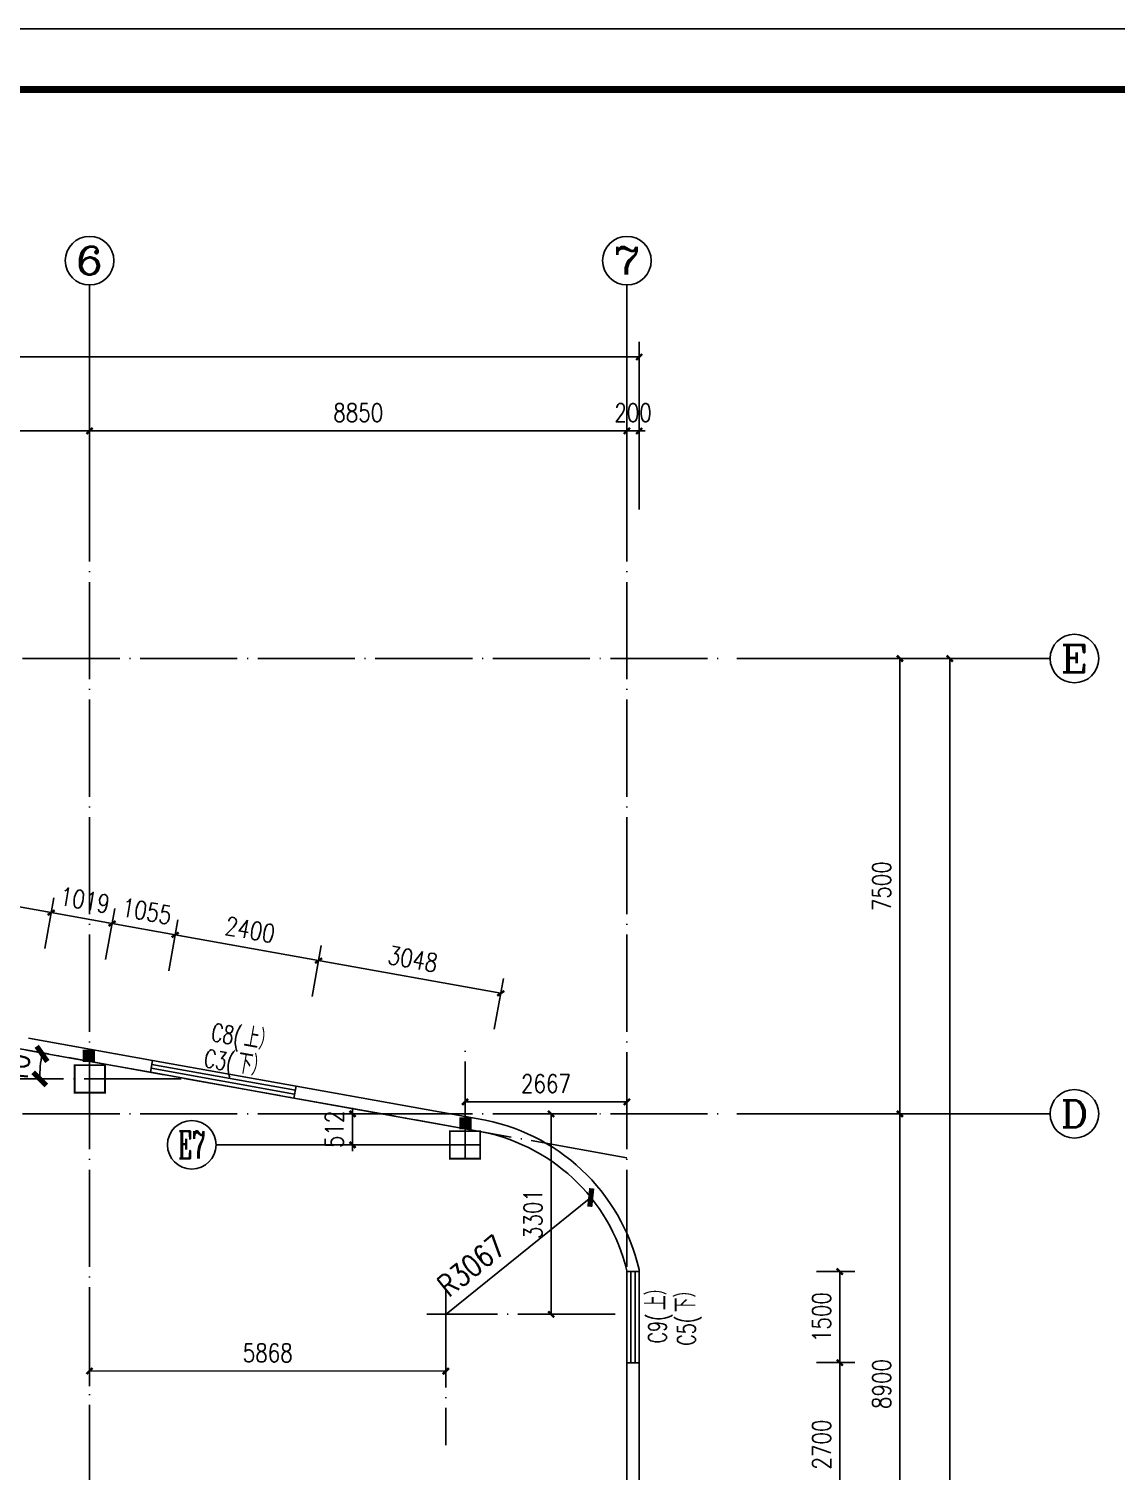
# Model space of a CAD drawing. Header units: millimetres. Extents: x 591771 to 1936534, y -622016 to 355666.
# Drawn here: x 650656 to 668564, y 199870 to 223628 of the extents above; entities that cross this region are included whole.
import ezdxf
from ezdxf.enums import TextEntityAlignment as Align

# ---------------------------------------------------------------- set-up
doc = ezdxf.new("R2010")
doc.units = ezdxf.units.MM
doc.header["$LTSCALE"] = 80
doc.linetypes.add('DOTE', pattern=[2.42, 2, -0.2, 0.02, -0.2])
for name, color, linetype in [('\\M+5BDA8-\\M+5B3DF\\M+5B4E7', 3, 'Continuous'), ('\\M+5BDA8-\\M+5B4B0', 4, 'Continuous'), ('\\M+5BDA8-\\M+5C3C5\\M+5B4B0\\M+5B1E0\\M+5BAC5', 7, 'Continuous'), ('\\M+5BDA8-\\M+5C7BD-\\M+5D7A9', 31, 'Continuous'), ('\\M+5BDA8-\\M+5D6E1', 17, 'DOTE'), ('\\M+5BDA8-\\M+5D6E1-\\M+5B1EA\\M+5D7A2', 3, 'Continuous'), ('\\M+5C1A2\\M+5C3E6\\M+5CFDF\\M+5CCF51', 7, 'Continuous'), ('\\M+5C1A2\\M+5C3E6\\M+5CFF4\\M+5CCF53', 252, 'Continuous'), ('\\M+5CDBC\\M+5BFF2', 252, 'Continuous'), ('AXIS_TEXT', 7, 'Continuous'), ('PUB_TEXT', 7, 'Continuous'), ('WALL', 31, 'Continuous')]:
    doc.layers.add(name, color=color, linetype=linetype)
doc.styles.add('A-AXIS-LABEL', font='COMPLEX', dxfattribs={"bigfont": 'GBCBIG'})
doc.styles.add('A-WIN-LABEL', font='SIMPLEX', dxfattribs={"bigfont": 'GBCBIG'})
doc.styles.add('COMPLEX', font='COMPLEX')
doc.styles.add('DIM_FONT', font='SIMPLEX.shx', dxfattribs={"width": 0.8})
doc.styles.add('ROMANS', font='ROMANS.shx', dxfattribs={"width": 0.8, "bigfont": 'hhztxt.shx'})
doc.dimstyles.new('dim1-150', dxfattribs={"dimscale": 180, "dimtxt": 2, "dimasz": 1.2, "dimexe": 1.2, "dimexo": 1.2, "dimgap": 1, "dimtad": 1, "dimdec": 0, "dimdsep": 46, "dimtxsty": 'ROMANS', "dimblk": 'ARCHTICK', "dimcen": 0, "dimadec": 0, "dimazin": 0, "dimtfac": 0.71, "dimtdec": 0, "dimtix": 1, "dimtmove": 0, "dimatfit": 3, "dimldrblk": 'ARCHTICK', "dimfxl": 0, "dimtolj": 1, "dimtzin": 0, "dimarcsym": 0})
doc.dimstyles.new('DIMN', dxfattribs={"dimtxt": 300, "dimasz": 100, "dimexe": 250, "dimexo": 300, "dimgap": 150, "dimtad": 1, "dimdec": 0, "dimzin": 0, "dimdsep": 46, "dimtxsty": 'DIM_FONT', "dimblk": 'ARCHTICK', "dimcen": 0.09, "dimclrt": 7, "dimazin": 2, "dimtfac": 1, "dimtdec": 0, "dimtix": 1, "dimtmove": 2, "dimatfit": 3, "dimldrblk": 'ARCHTICK', "dimfxl": 0, "dimtolj": 1, "dimtzin": 0, "dimarcsym": 0})

# ---------------------------------------------------------------- blocks, each defined once
blk = doc.blocks.new('_ArchTick')
at = {"color": 0, "linetype": 'ByBlock', "const_width": 0.4}
blk.add_lwpolyline([(-0.5, -0.5), (0.5, 0.5)], dxfattribs=at)
blk = doc.blocks.new('*D26')
at = {"layer": '\\M+5C1A2\\M+5C3E6\\M+5CFDF\\M+5CCF51', "color": 0, "lineweight": -2, "transparency": 16777216}
blk.add_arc((613128, 213255), 5623, 169.8236, 180, dxfattribs=at)
at = {"layer": 'Defpoints', "color": 0, "lineweight": -3, "transparency": 16777216}
for p in [(604090, 214878), (607545, 213920), (603990, 213255), (662218, 213255), (660403, 204769)]:
    blk.add_point(p, dxfattribs=at)
at = {"layer": '\\M+5C1A2\\M+5C3E6\\M+5CFDF\\M+5CCF51', "color": 0, "lineweight": -2, "transparency": 16777216, "xscale": 216, "yscale": 216, "zscale": 216}
for p, rotation in [((607594, 214249), 79.8236399644772), ((607506, 213255), 270)]:
    blk.add_blockref('_ArchTick', p, dxfattribs=dict(at, rotation=rotation))
at = {"layer": '\\M+5C1A2\\M+5C3E6\\M+5CFDF\\M+5CCF51', "color": 0, "lineweight": -2, "transparency": 16777216, "insert": (607161, 213787), "char_height": 360, "attachment_point": 5, "rotation": 84.9118, "style": 'ROMANS'}
blk.add_mtext('\\A1;10%%D', dxfattribs=at)
blk = doc.blocks.new('*D28')
at = {"layer": '\\M+5C1A2\\M+5C3E6\\M+5CFDF\\M+5CCF51', "color": 0, "lineweight": -2, "transparency": 16777216}
blk.add_arc((625344, 211325), 2447, 169.8236, 180, dxfattribs=at)
at = {"layer": 'Defpoints', "color": 0, "lineweight": -3, "transparency": 16777216}
for p in [(615138, 213157), (622915, 211614), (621461, 211325), (625344, 211325), (660407, 205031)]:
    blk.add_point(p, dxfattribs=at)
at = {"layer": '\\M+5C1A2\\M+5C3E6\\M+5CFDF\\M+5CCF51', "color": 0, "lineweight": -2, "transparency": 16777216, "xscale": 216, "yscale": 216, "zscale": 216}
for p, rotation in [((622936, 211757), 79.8236399644773), ((622898, 211325), 270)]:
    blk.add_blockref('_ArchTick', p, dxfattribs=dict(at, rotation=rotation))
at = {"layer": '\\M+5C1A2\\M+5C3E6\\M+5CFDF\\M+5CCF51', "color": 0, "lineweight": -2, "transparency": 16777216, "insert": (622540, 211575), "char_height": 360, "attachment_point": 5, "rotation": 84.9118, "style": 'ROMANS'}
blk.add_mtext('\\A1;10%%D', dxfattribs=at)
blk = doc.blocks.new('*D29')
at = {"layer": '\\M+5C1A2\\M+5C3E6\\M+5CFDF\\M+5CCF51', "color": 0, "lineweight": -2, "transparency": 16777216}
blk.add_line((633100, 209492), (633020, 209492), dxfattribs=at)
blk.add_arc((635555, 209492), 2319, 169.8236, 180, dxfattribs=at)
at = {"layer": 'Defpoints', "color": 0, "lineweight": -3, "transparency": 16777216}
for p in [(615138, 213157), (633252, 209766), (633316, 209492), (635555, 209492), (660407, 205031)]:
    blk.add_point(p, dxfattribs=at)
at = {"layer": '\\M+5C1A2\\M+5C3E6\\M+5CFDF\\M+5CCF51', "color": 0, "lineweight": -2, "transparency": 16777216, "xscale": 216, "yscale": 216, "zscale": 216}
for p, rotation in [((633272, 209902), 79.8236399644773), ((633236, 209492), 270)]:
    blk.add_blockref('_ArchTick', p, dxfattribs=dict(at, rotation=rotation))
at = {"layer": '\\M+5C1A2\\M+5C3E6\\M+5CFDF\\M+5CCF51', "color": 0, "lineweight": -2, "transparency": 16777216, "insert": (632878, 209730), "char_height": 360, "attachment_point": 5, "rotation": 84.9118, "style": 'ROMANS'}
blk.add_mtext('\\A1;10%%D', dxfattribs=at)
blk = doc.blocks.new('*D30')
at = {"layer": '\\M+5C1A2\\M+5C3E6\\M+5CFDF\\M+5CCF51', "color": 0, "lineweight": -2, "transparency": 16777216}
blk.add_arc((644374, 207909), 2073, 169.8236, 180, dxfattribs=at)
at = {"layer": 'Defpoints', "color": 0, "lineweight": -3, "transparency": 16777216}
for p in [(615138, 213157), (642315, 208154), (642151, 207909), (644374, 207909), (660507, 205013)]:
    blk.add_point(p, dxfattribs=at)
at = {"layer": '\\M+5C1A2\\M+5C3E6\\M+5CFDF\\M+5CCF51', "color": 0, "lineweight": -2, "transparency": 16777216, "xscale": 216, "yscale": 216, "zscale": 216}
for p, rotation in [((642333, 208275), 79.8236399644773), ((642301, 207909), 270)]:
    blk.add_blockref('_ArchTick', p, dxfattribs=dict(at, rotation=rotation))
at = {"layer": '\\M+5C1A2\\M+5C3E6\\M+5CFDF\\M+5CCF51', "color": 0, "lineweight": -2, "transparency": 16777216, "insert": (641942, 208126), "char_height": 360, "attachment_point": 5, "rotation": 84.9118, "style": 'ROMANS'}
blk.add_mtext('\\A1;10%%D', dxfattribs=at)
blk = doc.blocks.new('*D31')
at = {"layer": '\\M+5C1A2\\M+5C3E6\\M+5CFDF\\M+5CCF51', "color": 0, "lineweight": -2, "transparency": 16777216}
blk.add_arc((653165, 206331), 2329, 169.8236, 180, dxfattribs=at)
at = {"layer": 'Defpoints', "color": 0, "lineweight": -3, "transparency": 16777216}
for p in [(615138, 213157), (650852, 206606), (649817, 206331), (653165, 206331), (660407, 205031)]:
    blk.add_point(p, dxfattribs=at)
at = {"layer": '\\M+5C1A2\\M+5C3E6\\M+5CFDF\\M+5CCF51', "color": 0, "lineweight": -2, "transparency": 16777216, "xscale": 216, "yscale": 216, "zscale": 216}
for p, rotation in [((650873, 206743), 79.8236399644773), ((650836, 206331), 270)]:
    blk.add_blockref('_ArchTick', p, dxfattribs=dict(at, rotation=rotation))
at = {"layer": '\\M+5C1A2\\M+5C3E6\\M+5CFDF\\M+5CCF51', "color": 0, "lineweight": -2, "transparency": 16777216, "insert": (650478, 206570), "char_height": 360, "attachment_point": 5, "rotation": 84.9118, "style": 'ROMANS'}
blk.add_mtext('\\A1;10%%D', dxfattribs=at)
blk = doc.blocks.new('*D80')
at = {"layer": '\\M+5BDA8-\\M+5B3DF\\M+5B4E7', "color": 0, "lineweight": -2, "transparency": 16777216}
blk.add_line((659911, 204377), (657529, 202454), dxfattribs=at)
at = {"layer": 'Defpoints', "color": 0, "lineweight": -3, "transparency": 16777216}
for p in [(659911, 204377), (657525, 202451)]:
    blk.add_point(p, dxfattribs=at)
at = {"layer": '\\M+5BDA8-\\M+5B3DF\\M+5B4E7', "color": 0, "lineweight": -2, "transparency": 16777216, "xscale": 216, "yscale": 216, "zscale": 216, "rotation": 38.91113738284074}
blk.add_blockref('_ArchTick', (659911, 204377), dxfattribs=at)
at = {"layer": '\\M+5BDA8-\\M+5B3DF\\M+5B4E7', "color": 0, "lineweight": -2, "transparency": 16777216, "insert": (657944, 203252), "char_height": 360, "attachment_point": 5, "rotation": 38.9111, "style": 'ROMANS'}
blk.add_mtext('\\A1;R3067', dxfattribs=at)
blk = doc.blocks.new('*D179')
at = {"layer": '\\M+5BDA8-\\M+5B3DF\\M+5B4E7', "color": 0, "lineweight": -2, "transparency": 16777216}
for p, q in [((660012, 205755), (659008, 205755)), ((659258, 202454), (659258, 205755)), ((660012, 202454), (659008, 202454))]:
    blk.add_line(p, q, dxfattribs=at)
at = {"layer": 'Defpoints', "color": 0, "transparency": 16777216}
for p in [(659258, 205755), (660312, 205755), (660312, 202454)]:
    blk.add_point(p, dxfattribs=at)
at = {"layer": '\\M+5BDA8-\\M+5B3DF\\M+5B4E7', "color": 0, "lineweight": -2, "transparency": 16777216, "xscale": 100, "yscale": 100, "zscale": 100}
for p, rotation in [((659258, 205755), 90), ((659258, 202454), 270)]:
    blk.add_blockref('_ArchTick', p, dxfattribs=dict(at, rotation=rotation))
at = {"layer": '\\M+5BDA8-\\M+5B3DF\\M+5B4E7', "color": 7, "transparency": 16777216, "insert": (658958, 204105), "char_height": 300, "attachment_point": 5, "rotation": 90, "style": 'DIM_FONT'}
blk.add_mtext('\\A1;3301', dxfattribs=at)
blk = doc.blocks.new('*D182')
at = {"layer": '\\M+5BDA8-\\M+5B3DF\\M+5B4E7', "color": 0, "lineweight": -2, "transparency": 16777216}
for p, q in [((657840, 206055), (657840, 206202)), ((660507, 206055), (660507, 206202)), ((657840, 205952), (660507, 205952))]:
    blk.add_line(p, q, dxfattribs=at)
at = {"layer": 'Defpoints', "color": 0, "transparency": 16777216}
for p in [(657840, 205755), (660507, 205952), (660507, 205755)]:
    blk.add_point(p, dxfattribs=at)
at = {"layer": '\\M+5BDA8-\\M+5B3DF\\M+5B4E7', "color": 0, "lineweight": -2, "transparency": 16777216, "xscale": 100, "yscale": 100, "zscale": 100, "rotation": 180}
blk.add_blockref('_ArchTick', (657840, 205952), dxfattribs=at)
at = {"layer": '\\M+5BDA8-\\M+5B3DF\\M+5B4E7', "color": 0, "lineweight": -2, "transparency": 16777216, "xscale": 100, "yscale": 100, "zscale": 100}
blk.add_blockref('_ArchTick', (660507, 205952), dxfattribs=at)
at = {"layer": '\\M+5BDA8-\\M+5B3DF\\M+5B4E7', "color": 7, "transparency": 16777216, "insert": (659173, 206252), "char_height": 300, "attachment_point": 5, "style": 'DIM_FONT'}
blk.add_mtext('\\A1;2667', dxfattribs=at)
blk = doc.blocks.new('*D183')
at = {"layer": '\\M+5BDA8-\\M+5B3DF\\M+5B4E7', "color": 0, "lineweight": -2, "transparency": 16777216}
for p, q in [((656527, 205755), (655738, 205755)), ((655988, 205755), (655988, 205855)), ((655988, 205243), (655988, 205755)), ((656527, 205243), (655738, 205243)), ((655988, 205243), (655988, 205143))]:
    blk.add_line(p, q, dxfattribs=at)
at = {"layer": 'Defpoints', "color": 0, "transparency": 16777216}
for p in [(655988, 205755), (656827, 205755), (656827, 205243)]:
    blk.add_point(p, dxfattribs=at)
at = {"layer": '\\M+5BDA8-\\M+5B3DF\\M+5B4E7', "color": 0, "lineweight": -2, "transparency": 16777216, "xscale": 100, "yscale": 100, "zscale": 100}
for p, rotation in [((655988, 205755), 270), ((655988, 205243), 90)]:
    blk.add_blockref('_ArchTick', p, dxfattribs=dict(at, rotation=rotation))
at = {"layer": '\\M+5BDA8-\\M+5B3DF\\M+5B4E7', "color": 7, "transparency": 16777216, "insert": (655688, 205499), "char_height": 300, "attachment_point": 5, "rotation": 90, "style": 'DIM_FONT'}
blk.add_mtext('\\A1;512', dxfattribs=at)
blk = doc.blocks.new('*D209')
at = {"layer": '\\M+5BDA8-\\M+5B3DF\\M+5B4E7', "color": 0, "lineweight": -2, "transparency": 16777216}
for p, q in [((651656, 202457), (651655, 201270)), ((657524, 202454), (657524, 201267)), ((651656, 201520), (657524, 201517))]:
    blk.add_line(p, q, dxfattribs=at)
at = {"layer": 'Defpoints', "color": 0, "transparency": 16777216}
for p in [(651656, 202757), (657525, 202754), (657524, 201517)]:
    blk.add_point(p, dxfattribs=at)
at = {"layer": '\\M+5BDA8-\\M+5B3DF\\M+5B4E7', "color": 0, "lineweight": -2, "transparency": 16777216, "xscale": 100, "yscale": 100, "zscale": 100}
for p, rotation in [((651656, 201520), 179.9689875181909), ((657524, 201517), 359.9689875181909)]:
    blk.add_blockref('_ArchTick', p, dxfattribs=dict(at, rotation=rotation))
at = {"layer": '\\M+5BDA8-\\M+5B3DF\\M+5B4E7', "color": 7, "transparency": 16777216, "insert": (654590, 201818), "char_height": 300, "attachment_point": 5, "rotation": 359.969, "style": 'DIM_FONT'}
blk.add_mtext('\\A1;5868', dxfattribs=at)
blk = doc.blocks.new('*D309')
at = {"layer": '\\M+5BDA8-\\M+5B3DF\\M+5B4E7', "color": 0, "lineweight": -2, "transparency": 16777216}
for p, q in [((648556, 208903), (648706, 209740)), ((648662, 209494), (651024, 209070)), ((650918, 208479), (651068, 209316))]:
    blk.add_line(p, q, dxfattribs=at)
at = {"layer": 'Defpoints', "color": 0, "transparency": 16777216}
for p in [(651024, 209070), (648503, 208608), (650865, 208184)]:
    blk.add_point(p, dxfattribs=at)
at = {"layer": '\\M+5BDA8-\\M+5B3DF\\M+5B4E7', "color": 0, "lineweight": -2, "transparency": 16777216, "xscale": 100, "yscale": 100, "zscale": 100}
for p, rotation in [((648662, 209494), 169.8237537539224), ((651024, 209070), 349.8237537539225)]:
    blk.add_blockref('_ArchTick', p, dxfattribs=dict(at, rotation=rotation))
at = {"layer": '\\M+5BDA8-\\M+5B3DF\\M+5B4E7', "color": 7, "transparency": 16777216, "insert": (649896, 209578), "char_height": 300, "attachment_point": 5, "rotation": 349.8238, "style": 'DIM_FONT'}
blk.add_mtext('\\A1;2400', dxfattribs=at)
blk = doc.blocks.new('*D310')
at = {"layer": '\\M+5BDA8-\\M+5B3DF\\M+5B4E7', "color": 0, "lineweight": -2, "transparency": 16777216}
for p, q in [((650918, 208479), (651068, 209316)), ((651024, 209070), (650925, 209088)), ((651024, 209070), (652027, 208890)), ((651921, 208299), (652071, 209136)), ((652027, 208890), (652126, 208873))]:
    blk.add_line(p, q, dxfattribs=at)
at = {"layer": 'Defpoints', "color": 0, "transparency": 16777216}
for p in [(652027, 208890), (650865, 208184), (651868, 208004)]:
    blk.add_point(p, dxfattribs=at)
at = {"layer": '\\M+5BDA8-\\M+5B3DF\\M+5B4E7', "color": 0, "lineweight": -2, "transparency": 16777216, "xscale": 100, "yscale": 100, "zscale": 100}
for p, rotation in [((651024, 209070), 349.8237537539221), ((652027, 208890), 169.8237537539221)]:
    blk.add_blockref('_ArchTick', p, dxfattribs=dict(at, rotation=rotation))
at = {"layer": '\\M+5BDA8-\\M+5B3DF\\M+5B4E7', "color": 7, "transparency": 16777216, "insert": (651579, 209276), "char_height": 300, "attachment_point": 5, "rotation": 349.8238, "style": 'DIM_FONT'}
blk.add_mtext('\\A1;1019', dxfattribs=at)
blk = doc.blocks.new('*D311')
at = {"layer": '\\M+5BDA8-\\M+5B3DF\\M+5B4E7', "color": 0, "lineweight": -2, "transparency": 16777216}
for p, q in [((651921, 208299), (652071, 209136)), ((652027, 208890), (651929, 208908)), ((652027, 208890), (653066, 208704)), ((652960, 208113), (653110, 208950)), ((653066, 208704), (653164, 208686))]:
    blk.add_line(p, q, dxfattribs=at)
at = {"layer": 'Defpoints', "color": 0, "transparency": 16777216}
for p in [(653066, 208704), (651868, 208004), (652907, 207818)]:
    blk.add_point(p, dxfattribs=at)
at = {"layer": '\\M+5BDA8-\\M+5B3DF\\M+5B4E7', "color": 0, "lineweight": -2, "transparency": 16777216, "xscale": 100, "yscale": 100, "zscale": 100}
for p, rotation in [((652027, 208890), 349.8237537539219), ((653066, 208704), 169.823753753922)]:
    blk.add_blockref('_ArchTick', p, dxfattribs=dict(at, rotation=rotation))
at = {"layer": '\\M+5BDA8-\\M+5B3DF\\M+5B4E7', "color": 7, "transparency": 16777216, "insert": (652600, 209092), "char_height": 300, "attachment_point": 5, "rotation": 349.8238, "style": 'DIM_FONT'}
blk.add_mtext('\\A1;1055', dxfattribs=at)
blk = doc.blocks.new('*D312')
at = {"layer": '\\M+5BDA8-\\M+5B3DF\\M+5B4E7', "color": 0, "lineweight": -2, "transparency": 16777216}
for p, q in [((652960, 208113), (653110, 208950)), ((653066, 208704), (655428, 208280)), ((655322, 207689), (655472, 208526))]:
    blk.add_line(p, q, dxfattribs=at)
at = {"layer": 'Defpoints', "color": 0, "transparency": 16777216}
for p in [(655428, 208280), (652907, 207818), (655269, 207394)]:
    blk.add_point(p, dxfattribs=at)
at = {"layer": '\\M+5BDA8-\\M+5B3DF\\M+5B4E7', "color": 0, "lineweight": -2, "transparency": 16777216, "xscale": 100, "yscale": 100, "zscale": 100}
for p, rotation in [((653066, 208704), 169.8237537539227), ((655428, 208280), 349.8237537539227)]:
    blk.add_blockref('_ArchTick', p, dxfattribs=dict(at, rotation=rotation))
at = {"layer": '\\M+5BDA8-\\M+5B3DF\\M+5B4E7', "color": 7, "transparency": 16777216, "insert": (654300, 208787), "char_height": 300, "attachment_point": 5, "rotation": 349.8238, "style": 'DIM_FONT'}
blk.add_mtext('\\A1;2400', dxfattribs=at)
blk = doc.blocks.new('*D313')
at = {"layer": '\\M+5BDA8-\\M+5B3DF\\M+5B4E7', "color": 0, "lineweight": -2, "transparency": 16777216}
for p, q in [((655322, 207689), (655472, 208526)), ((655428, 208280), (658428, 207741)), ((658322, 207150), (658472, 207987))]:
    blk.add_line(p, q, dxfattribs=at)
at = {"layer": 'Defpoints', "color": 0, "transparency": 16777216}
for p in [(658428, 207741), (655269, 207394), (658269, 206855)]:
    blk.add_point(p, dxfattribs=at)
at = {"layer": '\\M+5BDA8-\\M+5B3DF\\M+5B4E7', "color": 0, "lineweight": -2, "transparency": 16777216, "xscale": 100, "yscale": 100, "zscale": 100}
for p, rotation in [((655428, 208280), 169.8237537539224), ((658428, 207741), 349.8237537539225)]:
    blk.add_blockref('_ArchTick', p, dxfattribs=dict(at, rotation=rotation))
at = {"layer": '\\M+5BDA8-\\M+5B3DF\\M+5B4E7', "color": 7, "transparency": 16777216, "insert": (656981, 208306), "char_height": 300, "attachment_point": 5, "rotation": 349.8238, "style": 'DIM_FONT'}
blk.add_mtext('\\A1;3048', dxfattribs=at)
blk = doc.blocks.new('*D399')
at = {"layer": '\\M+5BDA8-\\M+5B3DF\\M+5B4E7', "color": 0, "lineweight": -2, "transparency": 16777216}
for p, q in [((663631, 201657), (664262, 201657)), ((664012, 198960), (664012, 201657)), ((663631, 198960), (664262, 198960))]:
    blk.add_line(p, q, dxfattribs=at)
at = {"layer": 'Defpoints', "color": 0, "transparency": 16777216}
for p in [(663331, 201657), (664012, 201657), (663331, 198960)]:
    blk.add_point(p, dxfattribs=at)
at = {"layer": '\\M+5BDA8-\\M+5B3DF\\M+5B4E7', "color": 0, "lineweight": -2, "transparency": 16777216, "xscale": 100, "yscale": 100, "zscale": 100}
for p, rotation in [((664012, 201657), 90), ((664012, 198960), 270)]:
    blk.add_blockref('_ArchTick', p, dxfattribs=dict(at, rotation=rotation))
at = {"layer": '\\M+5BDA8-\\M+5B3DF\\M+5B4E7', "color": 7, "transparency": 16777216, "insert": (663712, 200308), "char_height": 300, "attachment_point": 5, "rotation": 90, "style": 'DIM_FONT'}
blk.add_mtext('\\A1;2700', dxfattribs=at)
blk = doc.blocks.new('*D400')
at = {"layer": '\\M+5BDA8-\\M+5B3DF\\M+5B4E7', "color": 0, "lineweight": -2, "transparency": 16777216}
for p, q in [((663631, 203157), (664262, 203157)), ((664012, 201657), (664012, 203157)), ((663631, 201657), (664262, 201657))]:
    blk.add_line(p, q, dxfattribs=at)
at = {"layer": 'Defpoints', "color": 0, "transparency": 16777216}
for p in [(663331, 203157), (664012, 203157), (663331, 201657)]:
    blk.add_point(p, dxfattribs=at)
at = {"layer": '\\M+5BDA8-\\M+5B3DF\\M+5B4E7', "color": 0, "lineweight": -2, "transparency": 16777216, "xscale": 100, "yscale": 100, "zscale": 100}
for p, rotation in [((664012, 203157), 90), ((664012, 201657), 270)]:
    blk.add_blockref('_ArchTick', p, dxfattribs=dict(at, rotation=rotation))
at = {"layer": '\\M+5BDA8-\\M+5B3DF\\M+5B4E7', "color": 7, "transparency": 16777216, "insert": (663712, 202407), "char_height": 300, "attachment_point": 5, "rotation": 90, "style": 'DIM_FONT'}
blk.add_mtext('\\A1;1500', dxfattribs=at)
blk = doc.blocks.new('*D630')
at = {"layer": '\\M+5BDA8-\\M+5B3DF\\M+5B4E7', "color": 0, "lineweight": -2, "transparency": 16777216}
for p, q in [((606206, 216010), (606206, 218473)), ((660707, 216010), (660707, 218473)), ((606206, 218223), (660707, 218223))]:
    blk.add_line(p, q, dxfattribs=at)
at = {"layer": 'Defpoints', "color": 0, "transparency": 16777216}
for p in [(660707, 218223), (606206, 215710), (660707, 215710)]:
    blk.add_point(p, dxfattribs=at)
at = {"layer": '\\M+5BDA8-\\M+5B3DF\\M+5B4E7', "color": 0, "lineweight": -2, "transparency": 16777216, "xscale": 100, "yscale": 100, "zscale": 100, "rotation": 180}
blk.add_blockref('_ArchTick', (606206, 218223), dxfattribs=at)
at = {"layer": '\\M+5BDA8-\\M+5B3DF\\M+5B4E7', "color": 0, "lineweight": -2, "transparency": 16777216, "xscale": 100, "yscale": 100, "zscale": 100}
blk.add_blockref('_ArchTick', (660707, 218223), dxfattribs=at)
at = {"layer": '\\M+5BDA8-\\M+5B3DF\\M+5B4E7', "color": 7, "transparency": 16777216, "insert": (633456, 218523), "char_height": 300, "attachment_point": 5, "style": 'DIM_FONT'}
blk.add_mtext('\\A1;54500', dxfattribs=at)
blk = doc.blocks.new('*D635')
at = {"layer": '\\M+5BDA8-\\M+5B3DF\\M+5B4E7', "color": 0, "lineweight": -2, "transparency": 16777216}
for p, q in [((660507, 215710), (660507, 217254)), ((660707, 215710), (660707, 217254)), ((660507, 217004), (660407, 217004)), ((660507, 217004), (660707, 217004)), ((660707, 217004), (660807, 217004))]:
    blk.add_line(p, q, dxfattribs=at)
at = {"layer": 'Defpoints', "color": 0, "transparency": 16777216}
for p in [(660707, 217004), (660507, 215410), (660707, 215410)]:
    blk.add_point(p, dxfattribs=at)
at = {"layer": '\\M+5BDA8-\\M+5B3DF\\M+5B4E7', "color": 0, "lineweight": -2, "transparency": 16777216, "xscale": 100, "yscale": 100, "zscale": 100}
blk.add_blockref('_ArchTick', (660507, 217004), dxfattribs=at)
at = {"layer": '\\M+5BDA8-\\M+5B3DF\\M+5B4E7', "color": 0, "lineweight": -2, "transparency": 16777216, "xscale": 100, "yscale": 100, "zscale": 100, "rotation": 180}
blk.add_blockref('_ArchTick', (660707, 217004), dxfattribs=at)
at = {"layer": '\\M+5BDA8-\\M+5B3DF\\M+5B4E7', "color": 7, "transparency": 16777216, "insert": (660607, 217304), "char_height": 300, "attachment_point": 5, "style": 'DIM_FONT'}
blk.add_mtext('\\A1;200', dxfattribs=at)
blk = doc.blocks.new('*D639')
at = {"layer": '\\M+5BDA8-\\M+5D6E1-\\M+5B1EA\\M+5D7A2', "color": 0, "lineweight": -2, "transparency": 16777216}
for p, q in [((664319, 213255), (666073, 213255)), ((665823, 178755), (665823, 213255)), ((664319, 178755), (666073, 178755))]:
    blk.add_line(p, q, dxfattribs=at)
at = {"layer": 'Defpoints', "color": 0, "transparency": 16777216}
for p in [(664019, 213255), (665823, 213255), (664019, 178755)]:
    blk.add_point(p, dxfattribs=at)
at = {"layer": '\\M+5BDA8-\\M+5D6E1-\\M+5B1EA\\M+5D7A2', "color": 0, "lineweight": -2, "transparency": 16777216, "xscale": 100, "yscale": 100, "zscale": 100}
for p, rotation in [((665823, 213255), 90), ((665823, 178755), 270)]:
    blk.add_blockref('_ArchTick', p, dxfattribs=dict(at, rotation=rotation))
at = {"layer": '\\M+5BDA8-\\M+5D6E1-\\M+5B1EA\\M+5D7A2', "color": 7, "transparency": 16777216, "insert": (665523, 196005), "char_height": 300, "attachment_point": 5, "rotation": 90, "style": 'DIM_FONT'}
blk.add_mtext('\\A1;34500', dxfattribs=at)
blk = doc.blocks.new('*D642')
at = {"layer": '\\M+5BDA8-\\M+5D6E1-\\M+5B1EA\\M+5D7A2', "color": 0, "lineweight": -2, "transparency": 16777216}
for p, q in [((662318, 205755), (665252, 205755)), ((665002, 196855), (665002, 205755)), ((662318, 196855), (665252, 196855))]:
    blk.add_line(p, q, dxfattribs=at)
at = {"layer": 'Defpoints', "color": 0, "transparency": 16777216}
for p in [(662018, 205755), (665002, 205755), (662018, 196855)]:
    blk.add_point(p, dxfattribs=at)
at = {"layer": '\\M+5BDA8-\\M+5D6E1-\\M+5B1EA\\M+5D7A2', "color": 0, "lineweight": -2, "transparency": 16777216, "xscale": 100, "yscale": 100, "zscale": 100}
for p, rotation in [((665002, 205755), 90), ((665002, 196855), 270)]:
    blk.add_blockref('_ArchTick', p, dxfattribs=dict(at, rotation=rotation))
at = {"layer": '\\M+5BDA8-\\M+5D6E1-\\M+5B1EA\\M+5D7A2', "color": 7, "transparency": 16777216, "insert": (664702, 201305), "char_height": 300, "attachment_point": 5, "rotation": 90, "style": 'DIM_FONT'}
blk.add_mtext('\\A1;8900', dxfattribs=at)
blk = doc.blocks.new('*D643')
at = {"layer": '\\M+5BDA8-\\M+5D6E1-\\M+5B1EA\\M+5D7A2', "color": 0, "lineweight": -2, "transparency": 16777216}
for p, q in [((662318, 213255), (665252, 213255)), ((665002, 205755), (665002, 213255)), ((662318, 205755), (665252, 205755))]:
    blk.add_line(p, q, dxfattribs=at)
at = {"layer": 'Defpoints', "color": 0, "transparency": 16777216}
for p in [(662018, 213255), (665002, 213255), (662018, 205755)]:
    blk.add_point(p, dxfattribs=at)
at = {"layer": '\\M+5BDA8-\\M+5D6E1-\\M+5B1EA\\M+5D7A2', "color": 0, "lineweight": -2, "transparency": 16777216, "xscale": 100, "yscale": 100, "zscale": 100}
for p, rotation in [((665002, 213255), 90), ((665002, 205755), 270)]:
    blk.add_blockref('_ArchTick', p, dxfattribs=dict(at, rotation=rotation))
at = {"layer": '\\M+5BDA8-\\M+5D6E1-\\M+5B1EA\\M+5D7A2', "color": 7, "transparency": 16777216, "insert": (664702, 209505), "char_height": 300, "attachment_point": 5, "rotation": 90, "style": 'DIM_FONT'}
blk.add_mtext('\\A1;7500', dxfattribs=at)
blk = doc.blocks.new('*D659')
at = {"layer": '\\M+5BDA8-\\M+5B3DF\\M+5B4E7', "color": 0, "lineweight": -2, "transparency": 16777216}
for p, q in [((642856, 215710), (642856, 217254)), ((651656, 215710), (651656, 217254)), ((642856, 217004), (651656, 217004))]:
    blk.add_line(p, q, dxfattribs=at)
at = {"layer": 'Defpoints', "color": 0, "transparency": 16777216}
for p in [(651656, 217004), (642856, 215410), (651656, 215410)]:
    blk.add_point(p, dxfattribs=at)
at = {"layer": '\\M+5BDA8-\\M+5B3DF\\M+5B4E7', "color": 0, "lineweight": -2, "transparency": 16777216, "xscale": 100, "yscale": 100, "zscale": 100, "rotation": 180}
blk.add_blockref('_ArchTick', (642856, 217004), dxfattribs=at)
at = {"layer": '\\M+5BDA8-\\M+5B3DF\\M+5B4E7', "color": 0, "lineweight": -2, "transparency": 16777216, "xscale": 100, "yscale": 100, "zscale": 100}
blk.add_blockref('_ArchTick', (651656, 217004), dxfattribs=at)
at = {"layer": '\\M+5BDA8-\\M+5B3DF\\M+5B4E7', "color": 7, "transparency": 16777216, "insert": (647256, 217304), "char_height": 300, "attachment_point": 5, "style": 'DIM_FONT'}
blk.add_mtext('\\A1;8800', dxfattribs=at)
blk = doc.blocks.new('*D660')
at = {"layer": '\\M+5BDA8-\\M+5B3DF\\M+5B4E7', "color": 0, "lineweight": -2, "transparency": 16777216}
for p, q in [((651656, 215710), (651656, 217254)), ((660507, 215710), (660507, 217254)), ((651656, 217004), (660507, 217004))]:
    blk.add_line(p, q, dxfattribs=at)
at = {"layer": 'Defpoints', "color": 0, "transparency": 16777216}
for p in [(660507, 217004), (651656, 215410), (660507, 215410)]:
    blk.add_point(p, dxfattribs=at)
at = {"layer": '\\M+5BDA8-\\M+5B3DF\\M+5B4E7', "color": 0, "lineweight": -2, "transparency": 16777216, "xscale": 100, "yscale": 100, "zscale": 100, "rotation": 180}
blk.add_blockref('_ArchTick', (651656, 217004), dxfattribs=at)
at = {"layer": '\\M+5BDA8-\\M+5B3DF\\M+5B4E7', "color": 0, "lineweight": -2, "transparency": 16777216, "xscale": 100, "yscale": 100, "zscale": 100}
blk.add_blockref('_ArchTick', (660507, 217004), dxfattribs=at)
at = {"layer": '\\M+5BDA8-\\M+5B3DF\\M+5B4E7', "color": 7, "transparency": 16777216, "insert": (656081, 217304), "char_height": 300, "attachment_point": 5, "style": 'DIM_FONT'}
blk.add_mtext('\\A1;8850', dxfattribs=at)
blk = doc.blocks.new('_AXISO')
blk.add_circle((0, 0), 0.5)
at = {"layer": 'AXIS_TEXT', "style": 'COMPLEX'}
blk.add_attdef('A', text='', height=0.56, dxfattribs=at).set_placement((-0.25, -0.28), (0.25, -0.28), align=Align.FIT)
blk = doc.blocks.new('\\M+5B6FE\\M+5CEAC\\M+5B4B0\\M+5BFE2$\\M+5CFB5\\M+5CDB3\\M+5CDBC\\M+5BFE2$00000001')
at = {"color": 0}
for points in [[(-0.5, 0.5), (-0.5, -0.5)], [(-0.5, 0.5), (0.5, 0.5)], [(0.5, -0.5), (0.5, 0.5)], [(0.5, 0.1667), (-0.5, 0.1667)], [(0.5, -0.1667), (-0.5, -0.1667)], [(-0.5, -0.5), (0.5, -0.5)]]:
    blk.add_lwpolyline(points, dxfattribs=at)

msp = doc.modelspace()

# ---------------------------------------------------------------- hatches: boundary and pattern name
at = {"layer": '\\M+5C1A2\\M+5C3E6\\M+5CFF4\\M+5CCF53'}
for points in [[(651543.2, 206611.7), (651743.2, 206611.7), (651743.2, 206811.7), (651543.2, 206811.7)], [(657746.8, 205498.4), (657946.8, 205498.4), (657946.8, 205698.4), (657746.8, 205698.4)]]:
    msp.add_hatch(color=256, dxfattribs=at).paths.add_polyline_path(points)

# ---------------------------------------------------------------- linework, layer by layer
at = {"layer": '\\M+5BDA8-\\M+5B3DF\\M+5B4E7'}
msp.add_line((654754.4, 205243.5), (653745.5, 205243.5), dxfattribs=at)
at = {"layer": '\\M+5BDA8-\\M+5C7BD-\\M+5D7A9'}
for p, q in [((651476.2, 206855.3), (650652.7, 207003.1)), ((650617.4, 206806.2), (651440.9, 206658.4)), ((652694.9, 206636.5), (651476.2, 206855.3)), ((651440.9, 206658.4), (652659.6, 206439.7)), ((652659.6, 206439.7), (652694.9, 206636.5)), ((652659.6, 206439.7), (652694.9, 206636.5)), ((652694.9, 206636.5), (655057.1, 206212.5)), ((655021.8, 206015.6), (652659.6, 206439.7)), ((655057.1, 206212.5), (655021.8, 206015.6)), ((655057.1, 206212.5), (655021.8, 206015.6)), ((655021.8, 206015.6), (658024.4, 205476.7)), ((658058.4, 205673.8), (655057.1, 206212.5)), ((660506.5, 203168.4), (660506.5, 203156.8)), ((660506.5, 203156.8), (660706.5, 203156.8)), ((660506.5, 201656.8), (660506.5, 203156.8)), ((660506.5, 203156.8), (660706.5, 203156.8)), ((660706.5, 203156.8), (660706.5, 203191.8)), ((660706.5, 203156.8), (660706.5, 201656.8)), ((660706.5, 201656.8), (660506.5, 201656.8)), ((660506.5, 201656.8), (660506.5, 199043)), ((660706.5, 201656.8), (660506.5, 201656.8)), ((660706.5, 199043), (660706.5, 201656.8))]:
    msp.add_line(p, q, dxfattribs=at)
for radius, start, end in [(3267.4, 13.11641, 80.59501), (3067.4, 13.53921, 80.61976)]:
    msp.add_arc((657524.4, 202450.3), radius, start, end, dxfattribs=at)
at = {"layer": '\\M+5BDA8-\\M+5D6E1', "ltscale": 10}
for p, q in [((651656.2, 174195.8), (651656.2, 215409.7)), ((660506.5, 174195.8), (660506.5, 215409.7)), ((604089.6, 213255.3), (662017.9, 213255.3)), ((660506.5, 205031.1), (615238.3, 213156.8)), ((657839.7, 205016.6), (657839.7, 206887.4)), ((653165.1, 206331), (649606.8, 206331)), ((604089.6, 205755.3), (662017.9, 205755.3)), ((658089.7, 205243.4), (654754.4, 205243.5)), ((657524.6, 202847.6), (657524.1, 200298.2)), ((660311.7, 202453.9), (657211.9, 202453.9))]:
    msp.add_line(p, q, dxfattribs=at)
at = {"layer": '\\M+5BDA8-\\M+5D6E1-\\M+5B1EA\\M+5D7A2'}
for p, q in [((651656.2, 215409.7), (651656.2, 219409.7)), ((660506.5, 215409.7), (660506.5, 219409.7)), ((663476.8, 213255.3), (667476.8, 213255.3)), ((663476.8, 205755.3), (667476.8, 205755.3))]:
    msp.add_line(p, q, dxfattribs=at)
msp.add_circle((653339.5, 205245.4), 400, dxfattribs=at)
at = {"layer": '\\M+5C1A2\\M+5C3E6\\M+5CFF4\\M+5CCF53'}
msp.add_line((651910.5, 206574.1), (651410.5, 206663.9), dxfattribs=at)
at = {"layer": '\\M+5C1A2\\M+5C3E6\\M+5CFF4\\M+5CCF53', "const_width": 30}
for points in [[(651910.5, 206104.2), (651910.5, 206557.7), (651410.5, 206557.7), (651410.5, 206104.2), (651910.5, 206104.2)], [(658089.7, 205016.6), (658089.7, 205470.2), (657589.7, 205470.2), (657589.7, 205016.6), (658089.7, 205016.6)]]:
    msp.add_lwpolyline(points, dxfattribs=at)
at = {"layer": '\\M+5CDBC\\M+5BFF2', "color": 2}
msp.add_lwpolyline([(595259.9, 164227.6), (679359.9, 164227.6), (679359.9, 223627.6), (595259.9, 223627.6)], close=True, dxfattribs=at)
at = {"layer": '\\M+5CDBC\\M+5BFF2', "color": 2, "const_width": 112.5}
msp.add_lwpolyline([(596260, 165227.6), (678359.9, 165227.6), (678359.9, 222627.6), (596260, 222627.6)], close=True, dxfattribs=at)
at = {"layer": 'WALL'}
for p, q in [((651468.1, 206813.7), (651468.1, 206813.7)), ((651927.9, 206533.4), (651927.9, 206533.4))]:
    msp.add_line(p, q, dxfattribs=at)

# ---------------------------------------------------------------- block references
at = {"layer": '\\M+5BDA8-\\M+5B4B0', "zscale": 200}
for p, xscale, yscale, rotation in [((653858.4, 206326.1), -2400, 200, 349.8236399644784), ((653858.4, 206326.1), -2400, 200, 349.8236399644784), ((660606.5, 202406.8), -1500, -200, 269.9999999940694), ((660606.5, 202406.8), -1500, -200, 269.9999999940694)]:
    msp.add_blockref('\\M+5B6FE\\M+5CEAC\\M+5B4B0\\M+5BFE2$\\M+5CFB5\\M+5CDB3\\M+5CDBC\\M+5BFE2$00000001', p, dxfattribs=dict(at, xscale=xscale, yscale=yscale, rotation=rotation))
at = {"layer": '\\M+5BDA8-\\M+5D6E1-\\M+5B1EA\\M+5D7A2'}
ref = msp.add_blockref('_AXISO', (651656.2, 219809.7), dxfattribs=dict(at, xscale=800, yscale=800, zscale=800))
ref.add_attrib('A', '6', dxfattribs={"layer": 'AXIS_TEXT', "height": 452.5, "style": 'A-AXIS-LABEL', "width": 1.5}).set_placement((651429.9, 219583.4), (651882.4, 219583.4), align=Align.FIT)
ref = msp.add_blockref('_AXISO', (660506.5, 219809.7), dxfattribs=dict(at, xscale=800, yscale=800, zscale=800))
ref.add_attrib('A', '7', dxfattribs={"layer": 'AXIS_TEXT', "height": 452.5, "style": 'A-AXIS-LABEL', "width": 1.5}).set_placement((660280.3, 219583.4), (660732.8, 219583.4), align=Align.FIT)
ref = msp.add_blockref('_AXISO', (667876.8, 213255.3), dxfattribs=dict(at, xscale=800, yscale=800, zscale=800))
ref.add_attrib('A', 'E', dxfattribs={"layer": 'AXIS_TEXT', "height": 452.5, "style": 'A-AXIS-LABEL', "width": 1.3125}).set_placement((667650.5, 213029), (668103, 213029), align=Align.FIT)
ref = msp.add_blockref('_AXISO', (667876.8, 205755.3), dxfattribs=dict(at, xscale=800, yscale=800, zscale=800))
ref.add_attrib('A', 'D', dxfattribs={"layer": 'AXIS_TEXT', "height": 452.5, "style": 'A-AXIS-LABEL', "width": 1.235294}).set_placement((667650.5, 205529), (668103, 205529), align=Align.FIT)

# ---------------------------------------------------------------- texts
at = {"layer": '\\M+5BDA8-\\M+5C3C5\\M+5B4B0\\M+5B1E0\\M+5BAC5', "style": 'A-WIN-LABEL', "width": 0.705882}
for s, rotation, p in [('C8(', 349.82364, (653642.5, 206962.1)), ('C3(', 349.82364, (653523.7, 206533.3)), ('C9(', 90, (661156.5, 201974.1)), ('C5(', 90, (661635.7, 201936.7))]:
    msp.add_text(s, height=297.5, rotation=rotation, dxfattribs=at).set_placement(p)
at = {"layer": '\\M+5BDA8-\\M+5C3C5\\M+5B4B0\\M+5B1E0\\M+5BAC5', "style": 'A-WIN-LABEL'}
for s, rotation, p in [('上）', 349.82364, (654183.9, 206865)), ('下）', 349.82364, (654065, 206436.2)), ('上）', 90, (661156.5, 202524.1)), ('下）', 90, (661635.7, 202486.7))]:
    msp.add_text(s, height=337.59, rotation=rotation, dxfattribs=at).set_placement(p)
at = {"layer": 'PUB_TEXT', "style": 'A-AXIS-LABEL', "width": 0.6}
msp.add_text('E7', height=452.55, dxfattribs=at).set_placement((653113.2, 205019.1), (653565.8, 205019.1), align=Align.FIT)

# ---------------------------------------------------------------- dimensions: what is measured, and where the dimension line sits
at = {"layer": '\\M+5BDA8-\\M+5B3DF\\M+5B4E7'}
for p1, p2, distance, picture, middle in [((606206.1, 215709.7), (660706.5, 215709.7), 2513.4, '*D630', (633456.3, 218523.2)), ((642856.2, 215409.7), (651656.2, 215409.7), 1594, '*D659', (647256.2, 217303.8)), ((651656.2, 215409.7), (660506.5, 215409.7), 1594, '*D660', (656081.4, 217303.8)), ((660506.5, 215409.7), (660706.5, 215409.7), 1594, '*D635', (660606.5, 217303.8)), ((648502.6, 208608.2), (650864.8, 208184.2), 900.4, '*D309', (649895.8, 209577.7)), ((650864.8, 208184.2), (651868.2, 208004.1), 900.4, '*D310', (651578.6, 209275.6)), ((651868.2, 208004.1), (652907, 207817.6), 900.4, '*D311', (652599.7, 209092.3)), ((652907, 207817.6), (655269.2, 207393.6), 900.4, '*D312', (654300.2, 208787.1)), ((655269.2, 207393.6), (658269.2, 206855.1), 900.4, '*D313', (656981.3, 208305.8)), ((657839.7, 205755.3), (660506.5, 205755.3), 196.7, '*D182', (659173.1, 206252)), ((656827, 205243.4), (656827, 205755.3), 839.4, '*D183', (655687.6, 205499.3)), ((660311.7, 202453.9), (660311.7, 205755.3), 1053.6, '*D179', (658958, 204104.6)), ((663330.8, 201656.8), (663330.8, 203156.8), -681.4, '*D400', (663712.2, 202406.8)), ((651656.2, 202757), (657524.6, 202753.8), -1237.2, '*D209', (654589.9, 201818.2))]:
    dim = msp.add_aligned_dim(p1=p1, p2=p2, distance=distance, dimstyle='DIMN', dxfattribs=at)
    dim.commit()
    dim.dimension.update_dxf_attribs({"geometry": picture, "text_midpoint": middle})
dim = msp.add_radius_dim(center=(657524.6, 202450.7), mpoint=(659911.1, 204377.1), dimstyle='dim1-150', dxfattribs=at)
dim.commit()
dim.dimension.update_dxf_attribs({"geometry": '*D80', "text_midpoint": (658170.2, 202971.8), "dimtype": 132})
dim = msp.add_aligned_dim(p1=(663330.8, 198959.7), p2=(663330.8, 201656.8), distance=-681.4, text='2700', dimstyle='DIMN', dxfattribs=at)
dim.commit()
dim.dimension.update_dxf_attribs({"geometry": '*D399', "text_midpoint": (663712.2, 200308.3)})
at = {"layer": '\\M+5BDA8-\\M+5D6E1-\\M+5B1EA\\M+5D7A2'}
for p1, p2, distance, picture, middle in [((662017.9, 205755.3), (662017.9, 213255.3), -2983.8, '*D643', (664701.8, 209505.3)), ((664019.4, 178755.2), (664019.4, 213255.3), -1804, '*D639', (665523.5, 196005.2)), ((662017.9, 196855.3), (662017.9, 205755.3), -2983.8, '*D642', (664701.8, 201305.3))]:
    dim = msp.add_aligned_dim(p1=p1, p2=p2, distance=distance, dimstyle='DIMN', dxfattribs=at)
    dim.commit()
    dim.dimension.update_dxf_attribs({"geometry": picture, "text_midpoint": middle})
at = {"layer": '\\M+5C1A2\\M+5C3E6\\M+5CFDF\\M+5CCF51'}
for base, line1, line2, picture, middle in [((607544.9, 213919.6), ((660403.1, 204769.4), (604089.6, 214877.8)), ((603989.6, 213255.3), (662217.9, 213255.3)), '*D26', (607160.6, 213786.7)), ((622914.6, 211614), ((660406.5, 205031.2), (615138.3, 213156.9)), ((625344.4, 211324.9), (621461, 211324.9)), '*D28', (622540, 211574.6)), ((633251.9, 209766.1), ((660406.5, 205031.2), (615138.3, 213156.9)), ((635555.1, 209492.1), (633316.3, 209492.1)), '*D29', (632877.7, 209730.5)), ((642315.4, 208153.9), ((660506.5, 205013.2), (615138.3, 213156.9)), ((644374.3, 207909), (642151, 207909)), '*D30', (641941.9, 208125.6)), ((650852.3, 206606.2), ((660406.5, 205031.2), (615138.3, 213156.9)), ((653165.1, 206331), (649817.4, 206331)), '*D31', (650478, 206570.3))]:
    dim = msp.add_angular_dim_2l(base=base, line1=line1, line2=line2, dimstyle='dim1-150', override={"dimazin": 2}, dxfattribs=at)
    dim.commit()
    dim.dimension.update_dxf_attribs({"geometry": picture, "text_midpoint": middle})

doc.saveas('drawing.dxf')
